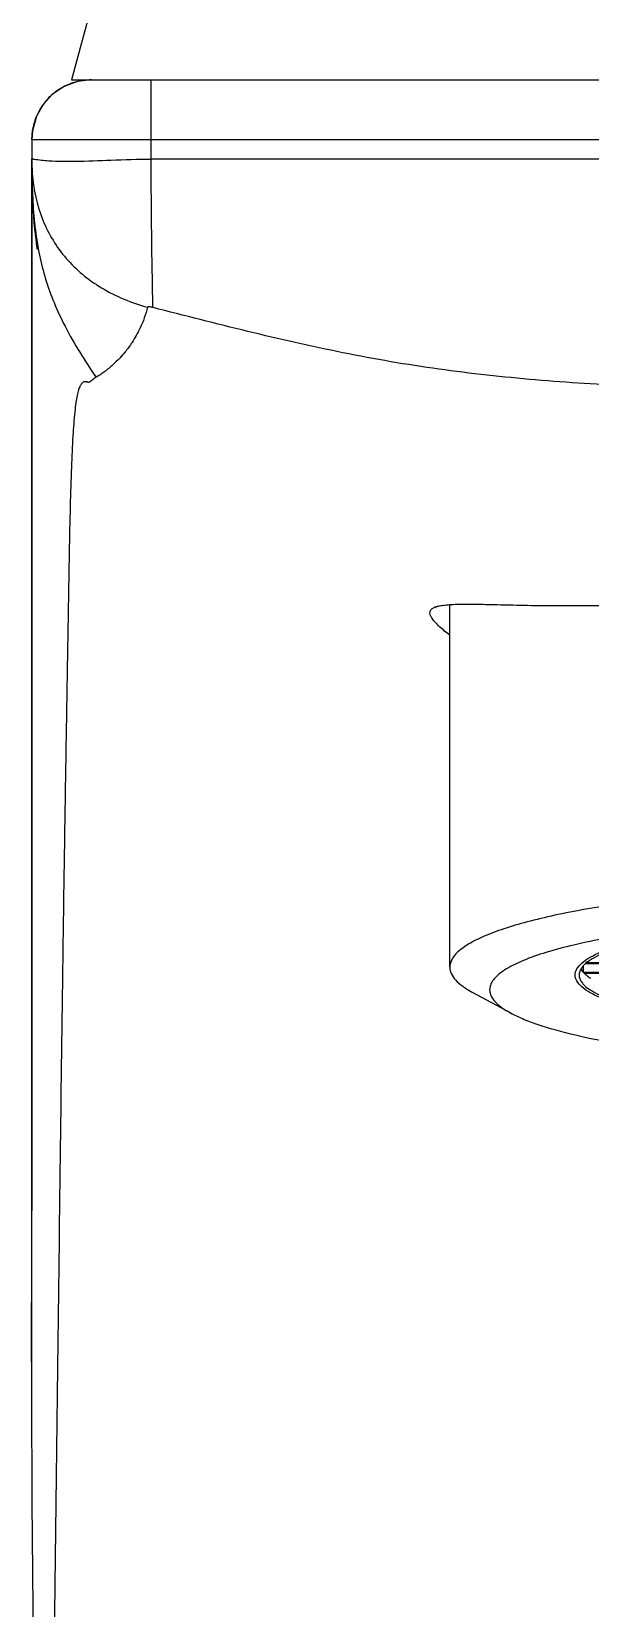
# Model space of a CAD drawing. Extents: x 39525 to 40119, y 15845 to 16265.
# Drawn here: x 39894.97 to 39909.01, y 16078.93 to 16118.57 of the extents above; entities that cross this region are included whole.
import ezdxf

# ---------------------------------------------------------------- set-up
doc = ezdxf.new("R2010")
doc.units = 0
doc.header["$LTSCALE"] = 7
doc.header["$MEASUREMENT"] = 0
doc.layers.get('0').update_dxf_attribs({"color": 2, "linetype": 'CONTINUOUS'})
for name, color, linetype in [('02___PRT_ALL_AXES', 7, 'CONTINUOUS'), ('08_ALL_FEATURES', 7, 'CONTINUOUS'), ('DWG', 7, 'CONTINUOUS')]:
    doc.layers.add(name, color=color, linetype=linetype)

msp = doc.modelspace()

# ---------------------------------------------------------------- linework, layer by layer
at = {"color": 7, "linetype": 'Continuous'}
for p, q in [((39895.77931, 16117.17945), (39895.48798, 16116.9803)), ((39895.7956, 16117.18586), (39895.50196, 16116.98903)), ((39896.12701, 16117.30847), (39895.7956, 16117.18586)), ((39896.47817, 16117.35015), (39896.12701, 16117.30847)), ((39896.47866, 16117.35015), (39896.23928, 16117.33103)), ((39896.47822, 16117.35015), (39938.4782, 16117.35015)), ((39897.97823, 16115.35991), (39897.97823, 16117.35015)), ((39895.48798, 16116.9803), (39895.25125, 16116.71862)), ((39895.50196, 16116.98903), (39895.26256, 16116.72898)), ((39895.08596, 16116.40892), (39894.99396, 16116.06843)), ((39895.25125, 16116.71862), (39895.08222, 16116.40892)), ((39895.26256, 16116.72898), (39895.09067, 16116.42018)), ((39894.97823, 16115.85015), (39894.97941, 16088.92638)), ((39894.97829, 16115.85015), (39939.97822, 16115.85015)), ((39894.97377, 16115.3683), (39894.97425, 16084.30085)), ((39894.97823, 16115.3683), (39894.97873, 16115.29774)), ((39894.97842, 16115.29743), (39894.97851, 16115.27418)), ((39894.97867, 16115.19817), (39894.97945, 16115.08868)), ((39894.97873, 16115.29774), (39894.99218, 16115.00003)), ((39936.97821, 16115.35991), (39897.97823, 16115.35991)), ((39894.97945, 16115.08868), (39894.98088, 16114.96079)), ((39894.98088, 16114.96079), (39894.98165, 16114.90771)), ((39894.98165, 16114.90771), (39894.98367, 16114.79435)), ((39894.98367, 16114.79435), (39894.98597, 16114.69165)), ((39894.98597, 16114.69165), (39894.98863, 16114.59278)), ((39894.98863, 16114.59278), (39894.99159, 16114.49928)), ((39894.99159, 16114.49928), (39894.99465, 16114.41488)), ((39894.99465, 16114.41488), (39894.99807, 16114.33124)), ((39894.99807, 16114.33124), (39895.00173, 16114.25112)), ((39895.00173, 16114.25112), (39895.00541, 16114.17834)), ((39895.00541, 16114.17834), (39895.01001, 16114.0956)), ((39895.01001, 16114.0956), (39895.01425, 16114.02589)), ((39895.01425, 16114.02589), (39895.01935, 16113.94883)), ((39895.01935, 16113.94883), (39895.0253, 16113.86645)), ((39895.0253, 16113.86645), (39895.02971, 16113.8098)), ((39895.02971, 16113.8098), (39895.03449, 16113.75189)), ((39895.03449, 16113.75189), (39895.03966, 16113.69291)), ((39895.04821, 16113.60219), (39895.05465, 16113.53866)), ((39895.05465, 16113.53866), (39895.06182, 16113.47202)), ((39895.06182, 16113.47202), (39895.06956, 16113.40439)), ((39895.06956, 16113.40439), (39895.07757, 16113.33835)), ((39895.07757, 16113.33835), (39895.08559, 16113.27573)), ((39895.08559, 16113.27573), (39895.09329, 16113.21855)), ((39895.09329, 16113.21855), (39895.10023, 16113.1692)), ((39895.10023, 16113.1692), (39895.10591, 16113.13018)), ((39895.10591, 16113.13018), (39895.11193, 16113.09009)), ((39894.97836, 16097.11346), (39894.97826, 16099.27289)), ((39894.97798, 16094.87723), (39894.97836, 16097.11346)), ((39894.97796, 16092.06975), (39894.97792, 16092.20335)), ((39894.97425, 16084.30085), (39894.98333, 16081.60207)), ((39894.98333, 16081.60207), (39895.04633, 16073.6833))]:
    msp.add_line(p, q, dxfattribs=at)
for points in [[(39895.08222, 16116.40892), (39894.99023, 16116.06843), (39894.97426, 16115.85015)], [(39895.09067, 16116.42018), (39894.99583, 16116.07986), (39894.97814, 16115.85015)], [(39895.03966, 16113.69291), (39895.04239, 16113.66307), (39895.04821, 16113.60219)]]:
    msp.add_lwpolyline(points, dxfattribs=at)
for centre, radius, start, end in [((39896.49839, 16115.81839), 1.53719, 118.396816, 123.83132), ((39896.4706, 16115.87348), 1.47551, 109.533957, 118.465045), ((39896.47307, 16115.86473), 1.48458, 104.241546, 109.510777), ((39896.47909, 16115.84379), 1.50637, 90.033883, 104.267698), ((39896.49303, 16115.8418), 1.51653, 138.346851, 146.932152), ((39896.44489, 16115.88347), 1.45287, 132.388971, 138.313008), ((39896.48316, 16115.83974), 1.51097, 123.802426, 132.342794), ((39896.46083, 16115.85508), 1.482, 152.650587, 161.435662), ((39896.50795, 16115.83118), 1.53484, 146.903868, 152.66622), ((39896.48977, 16115.84862), 1.51157, 167.406563, 179.941848), ((39896.47166, 16115.85293), 1.49295, 161.489727, 167.416649), ((39923.06383, 16115.40131), 28.0856, 180.067431, 180.211924), ((39919.48359, 16115.38374), 24.50533, 180.256161, 180.901747)]:
    msp.add_arc(centre, radius, start, end, dxfattribs=at)
for points, knots in [([(39894.97823, 16115.36832), (39894.97821, 16115.36862), (39894.9802, 16115.36772), (39894.98213, 16115.36792), (39894.98705, 16115.36668), (39894.99635, 16115.36514), (39895.01296, 16115.36203), (39895.02722, 16115.35974), (39895.03557, 16115.35842)], [0, 0, 0, 0, 0.01547437, 0.06257999, 0.14118079, 0.25108591, 0.56404811, 1, 1, 1, 1]), ([(39895.03557, 16115.35842), (39895.15766, 16115.33912), (39895.50375, 16115.3069), (39896.14898, 16115.2973), (39897.00641, 16115.33844), (39897.6411, 16115.35938), (39897.97823, 16115.35993)], [0, 0, 0, 0, 0.12588374, 0.35342695, 0.65664919, 1, 1, 1, 1]), ([(39898.02027, 16111.62938), (39898.0189, 16111.7866), (39898.01021, 16112.2249), (39897.99624, 16113.04368), (39897.98266, 16114.12998), (39897.97868, 16114.9352), (39897.97823, 16115.35991)], [0, 0, 0, 0, 0.12642053, 0.35251068, 0.65848795, 1, 1, 1, 1]), ([(39894.9813, 16114.99808), (39894.98892, 16114.5234), (39895.02117, 16113.83414), (39895.1635, 16112.94938), (39895.31849, 16112.33836), (39895.53323, 16111.73951), (39895.92622, 16110.89786), (39896.31039, 16110.28707), (39896.59332, 16109.87518)], [0, 0, 0, 0, 0.26042115, 0.37743297, 0.49105748, 0.60570859, 0.7258832, 1, 1, 1, 1]), ([(39894.99218, 16115.00003), (39895.02302, 16114.60027), (39895.14907, 16114.01056), (39895.49754, 16113.31132), (39895.83323, 16112.85108), (39896.24469, 16112.44944), (39896.90428, 16111.98422), (39897.48292, 16111.7482), (39897.88692, 16111.63446)], [0, 0, 0, 0, 0.25331907, 0.37320558, 0.49173463, 0.61147403, 0.73482874, 1, 1, 1, 1]), ([(39897.88688, 16111.63446), (39897.84135, 16111.45614), (39897.73144, 16111.15001), (39897.5246, 16110.7821), (39897.34486, 16110.53429), (39897.17979, 16110.34866), (39897.04484, 16110.2128), (39896.92855, 16110.11256), (39896.84638, 16110.04502), (39896.76677, 16109.98366), (39896.68168, 16109.92561), (39896.62184, 16109.89225), (39896.59332, 16109.87518)], [0, 0, 0, 0, 0.24674325, 0.43277388, 0.56430284, 0.65631138, 0.76560846, 0.82071554, 0.86207621, 0.90820357, 0.95544729, 1, 1, 1, 1]), ([(39898.02027, 16111.62938), (39898.00398, 16111.63359), (39897.97375, 16111.64023), (39897.9322, 16111.64454), (39897.90487, 16111.64572), (39897.8881, 16111.63912), (39897.88692, 16111.63446)], [0, 0, 0, 0, 0.36755915, 0.67938521, 0.89490113, 1, 1, 1, 1]), ([(39917.47822, 16109.49846), (39916.65422, 16109.49847), (39915.00738, 16109.50503), (39912.54021, 16109.54848), (39910.08047, 16109.63688), (39907.63177, 16109.79169), (39905.60307, 16110.01113), (39903.99331, 16110.2613), (39902.39117, 16110.56346), (39900.3987, 16111.01792), (39898.81405, 16111.42445), (39898.02027, 16111.62938)], [0, 0, 0, 0, 0.12580304, 0.25142621, 0.3767157, 0.50155456, 0.62595796, 0.68808081, 0.75023197, 0.874838, 1, 1, 1, 1]), ([(39896.59328, 16109.87525), (39896.57785, 16109.86602), (39896.54706, 16109.84625), (39896.50398, 16109.81295), (39896.47103, 16109.78319), (39896.44481, 16109.76329), (39896.42634, 16109.75238), (39896.40696, 16109.74671), (39896.38603, 16109.74848), (39896.36318, 16109.75535), (39896.336, 16109.76244), (39896.30298, 16109.76382), (39896.26471, 16109.74984), (39896.22555, 16109.71262), (39896.18669, 16109.64785), (39896.14859, 16109.54828), (39896.11446, 16109.40756), (39896.08363, 16109.22258), (39896.04308, 16108.88421), (39896.00416, 16108.34346), (39895.96901, 16107.55314), (39895.94105, 16106.57505), (39895.91707, 16105.412), (39895.89434, 16104.06863), (39895.86943, 16102.55071), (39895.84124, 16100.86505), (39895.81132, 16099.01958), (39895.78061, 16097.02298), (39895.73903, 16094.08615), (39895.68723, 16090.11197), (39895.62763, 16085.03268), (39895.56184, 16079.60886), (39895.48659, 16073.93996), (39895.43441, 16068.12824), (39895.40648, 16064.21744), (39895.3898, 16062.25578)], [0, 0, 0, 0, 0.00112557, 0.00228866, 0.00340465, 0.00390397, 0.00434765, 0.00474215, 0.00514533, 0.00564184, 0.00623629, 0.00690148, 0.00767803, 0.00871443, 0.01021617, 0.0123762, 0.01536458, 0.01926787, 0.02411312, 0.03669722, 0.05320042, 0.07364596, 0.09796078, 0.12603836, 0.15777006, 0.19301567, 0.2315975, 0.27333573, 0.31804373, 0.41549966, 0.5221922, 0.63609602, 0.75512677, 0.87716986, 1, 1, 1, 1]), ([(39894.97792, 16092.20335), (39894.97785, 16092.41941), (39894.97768, 16093.27047), (39894.97781, 16094.12152), (39894.97795, 16094.75651)], [0, 0, 0, 0, 0.25387863, 1, 1, 1, 1]), ([(39894.97924, 16089.17072), (39894.97926, 16089.41578), (39894.97908, 16090.38213), (39894.97823, 16091.34847), (39894.97796, 16092.06975)], [0, 0, 0, 0, 0.25359852, 1, 1, 1, 1]), ([(39894.97385, 16085.12759), (39894.97407, 16085.767), (39894.97777, 16087.03327), (39894.97903, 16088.29954), (39894.97919, 16088.9264)], [0, 0, 0, 0, 0.50495383, 1, 1, 1, 1])]:
    msp.add_open_spline(points, degree=3, knots=knots, dxfattribs=at)
at = {"ltscale": 0.6}
for points, weights in [([(39908.91395, 16094.84203), (39908.81757, 16094.92185), (39908.77095, 16095.00301)], [0.929207937836, 0.944297356691, 0.962396383954]), ([(39908.77359, 16095.00754), (39908.7994, 16094.9603), (39908.83518, 16094.92008)], [1, 0.993572445992, 1]), ([(39908.86591, 16094.88735), (39908.92092, 16094.8334), (39908.98395, 16094.78908)], [1, 0.996681798164, 1]), ([(39908.9959, 16094.78055), (39908.9898, 16094.78473), (39908.98383, 16094.78892)], [0.918217749773, 0.918935756417, 0.919661735513]), ([(39908.99595, 16094.78062), (39909.00275, 16094.77589), (39909.00972, 16094.77116)], [0.998708988777, 0.998708988763, 0.998719293155])]:
    msp.add_rational_spline(points, weights, degree=2, dxfattribs=at)
for points in [[(39908.83518, 16094.92008), (39908.83518, 16095.00482), (39908.83518, 16095.08956)], [(39909.30179, 16095.13165), (39909.0894, 16095.13165), (39908.87701, 16095.13165)], [(39908.91443, 16095.16438), (39909.10811, 16095.16438), (39909.30179, 16095.16438)], [(39908.83518, 16094.92008), (39909.06848, 16094.92008), (39909.30179, 16094.92008)], [(39909.30179, 16094.88735), (39909.08385, 16094.88735), (39908.86591, 16094.88735)]]:
    msp.add_open_spline(points, degree=2, dxfattribs=at)
at = {"layer": '02___PRT_ALL_AXES', "color": 7, "linetype": 'Continuous'}
msp.add_arc((39905.78649, 16104.68353), 0.8857, 221.715974, 222.369507, dxfattribs=at)
for points, knots in [([(39904.97823, 16103.95758), (39904.97823, 16103.97776), (39904.98909, 16104.02104), (39905.04156, 16104.0713), (39905.12057, 16104.1075), (39905.22689, 16104.13467), (39905.36139, 16104.15384), (39905.5242, 16104.16613), (39905.71508, 16104.17238), (39906.0246, 16104.17414), (39906.47832, 16104.16553), (39907.10029, 16104.15019), (39907.82217, 16104.1371), (39908.63822, 16104.13336), (39909.54141, 16104.14357), (39910.89474, 16104.17928), (39912.7311, 16104.26179), (39915.05623, 16104.36584), (39916.66046, 16104.39577), (39917.47822, 16104.39577)], [0, 0, 0, 0, 0.00480964, 0.01004609, 0.01673385, 0.02536054, 0.03612106, 0.04908337, 0.06426037, 0.0816365, 0.12285713, 0.17242151, 0.22993628, 0.29495217, 0.36693098, 0.44522732, 0.61763249, 0.80507688, 1, 1, 1, 1]), ([(39905.47822, 16103.39394), (39905.39026, 16103.46096), (39905.26524, 16103.56225), (39905.12103, 16103.70267), (39905.04249, 16103.79639), (39904.99284, 16103.87867), (39904.97824, 16103.93364), (39904.97823, 16103.95758)], [0.9433022651, 0.9433022651, 0.9433022651, 0.9433022651, 0.9677386969, 0.9788417077, 0.9877784158, 0.9947055312, 1, 1, 1, 1])]:
    msp.add_open_spline(points, degree=3, knots=knots, dxfattribs=at)
at = {"layer": '08_ALL_FEATURES', "color": 7, "linetype": 'Continuous'}
for q in [(39896.47727, 16117.35015), (39896.47744, 16117.35005)]:
    msp.add_line((39896.47931, 16117.35015), q, dxfattribs=at)
for points, knots in [([(39896.22682, 16117.32989), (39896.22406, 16117.32946), (39896.21667, 16117.32813), (39896.20906, 16117.32725), (39896.20466, 16117.32548)], [0, 0, 0, 0, 0.37121176, 1, 1, 1, 1]), ([(39896.28634, 16117.33791), (39896.28023, 16117.33716), (39896.26037, 16117.33467), (39896.24052, 16117.33203), (39896.22682, 16117.32989)], [0, 0, 0, 0, 0.30755731, 1, 1, 1, 1])]:
    msp.add_open_spline(points, degree=3, knots=knots, dxfattribs=at)
at = {"layer": 'DWG'}
for p, q in [((39897.10346, 16121.54965), (39895.97821, 16117.35015)), ((39895.97821, 16117.35015), (39938.97821, 16117.35015)), ((39905.47822, 16095.04823), (39905.47822, 16104.16214)), ((39907.00378, 16093.89628), (39906.05156, 16094.41182))]:
    msp.add_line(p, q, dxfattribs=at)
for points, knots in [([(39917.47822, 16097.132), (39916.69774, 16097.132), (39915.16571, 16097.1063), (39912.94184, 16096.99141), (39911.18458, 16096.83223), (39909.88814, 16096.66652), (39909.01781, 16096.53065), (39908.22872, 16096.38095), (39907.52828, 16096.21895), (39906.92305, 16096.04638), (39906.41808, 16095.86502), (39906.01771, 16095.67673), (39905.75623, 16095.50495), (39905.60925, 16095.36099), (39905.53462, 16095.25862), (39905.48876, 16095.15434), (39905.47822, 16095.08265), (39905.47822, 16095.04823)], [0, 0, 0, 0, 0.18763352, 0.36827769, 0.53524539, 0.61167013, 0.68245443, 0.74698205, 0.80471838, 0.85522918, 0.89821097, 0.93354951, 0.96145069, 0.97286664, 0.98284425, 0.99172489, 1, 1, 1, 1]), ([(39917.47822, 16096.38978), (39916.62378, 16096.38978), (39915.35616, 16096.36454), (39913.69493, 16096.2779), (39912.51534, 16096.1892), (39911.40415, 16096.07737), (39910.37662, 16095.94404), (39909.44681, 16095.79118), (39908.62738, 16095.62108), (39907.92899, 16095.43641), (39907.36091, 16095.2399), (39906.97635, 16095.05821), (39906.7454, 16094.90306), (39906.62094, 16094.79311), (39906.53287, 16094.68081), (39906.48246, 16094.56506), (39906.47308, 16094.44646), (39906.5058, 16094.32911), (39906.57753, 16094.21542), (39906.68599, 16094.10454), (39906.83064, 16093.99571), (39906.94238, 16093.92953), (39907.0037, 16093.89632)], [0, 0, 0, 0, 0.20911507, 0.31017676, 0.40709598, 0.49859164, 0.5834681, 0.66063854, 0.7291511, 0.7882232, 0.83729658, 0.87614929, 0.89185308, 0.9052496, 0.91663421, 0.9265217, 0.93570553, 0.94516834, 0.9558126, 0.96827317, 0.98293224, 1, 1, 1, 1]), ([(39908.62371, 16094.85217), (39908.62297, 16094.7988), (39908.66238, 16094.68284), (39908.80469, 16094.5314), (39909.02297, 16094.38762), (39909.32013, 16094.24809), (39909.69415, 16094.11432), (39910.33414, 16093.93278), (39911.29917, 16093.73783), (39912.62664, 16093.55462), (39914.13746, 16093.41782), (39915.77533, 16093.33362), (39917.48063, 16093.3048), (39919.18802, 16093.33381), (39920.83205, 16093.4186), (39922.34733, 16093.55665), (39923.6745, 16093.74048), (39924.63614, 16093.93636), (39925.27121, 16094.11691), (39925.64217, 16094.25073), (39925.93666, 16094.38937), (39926.15344, 16094.53295), (39926.29435, 16094.68345), (39926.35057, 16094.85175), (39926.29421, 16095.02294), (39926.15152, 16095.17186), (39925.93357, 16095.31745), (39925.6363, 16095.45574), (39925.26242, 16095.5903), (39924.62232, 16095.77135), (39923.65729, 16095.96663), (39922.32978, 16096.14962), (39920.81899, 16096.28658), (39919.18111, 16096.37067), (39917.47582, 16096.39955), (39915.76842, 16096.37051), (39914.12439, 16096.28574), (39912.6091, 16096.14768), (39911.28195, 16095.96385), (39910.32034, 16095.76796), (39909.68529, 16095.58741), (39909.31427, 16095.45361), (39909.01966, 16095.31491), (39908.803, 16095.17148), (39908.66205, 16095.02069), (39908.62295, 16094.90527), (39908.62371, 16094.85217)], [0, 0, 0, 0, 0.15871653, 0.35658877, 0.61464749, 0.94123546, 1.33888563, 1.80603483, 2.93562685, 4.29016577, 5.82506217, 7.48546596, 9.20956231, 10.9408816, 12.6076934, 14.14737135, 15.5045493, 16.62579711, 17.08941372, 17.48402203, 17.80812108, 18.06434891, 18.26109442, 18.41915347, 18.57793765, 18.77584449, 19.03383747, 19.36033569, 19.75796126, 20.22514541, 21.35484564, 22.70937172, 24.2442128, 25.90463232, 27.62875964, 29.3600569, 31.02684992, 32.56656582, 33.92375331, 35.04492438, 35.50852304, 35.90316484, 36.2273505, 36.48363368, 36.6803344, 36.83832242, 36.83832242, 36.83832242, 36.83832242]), ([(39905.47822, 16095.04823), (39905.47822, 16094.99306), (39905.50777, 16094.87261), (39905.62659, 16094.70861), (39905.81262, 16094.551), (39905.9653, 16094.45853), (39906.05156, 16094.41182)], [0, 0, 0, 0, 0.18537654, 0.40215969, 0.67039603, 1, 1, 1, 1]), ([(39907.0037, 16093.89632), (39907.10007, 16093.84414), (39907.31613, 16093.74338), (39907.67684, 16093.6083), (39908.09786, 16093.47824), (39908.76933, 16093.3043), (39909.74042, 16093.11131), (39911.04553, 16092.92064), (39912.50937, 16092.76679), (39914.66965, 16092.61317), (39916.3414, 16092.56952), (39917.47822, 16092.56952)], [0, 0, 0, 0, 0.03096011, 0.06722531, 0.10874738, 0.15538718, 0.26312792, 0.38823978, 0.52789868, 0.67884256, 1, 1, 1, 1])]:
    msp.add_open_spline(points, degree=3, knots=knots, dxfattribs=at)
msp.add_rational_spline([(39908.72773, 16094.85217), (39908.72773, 16096.37167), (39917.47822, 16096.37167), (39926.22872, 16096.37167), (39926.22872, 16094.85217), (39926.22872, 16093.33266), (39917.47822, 16093.33266), (39908.72773, 16093.33266), (39908.72773, 16094.85217)], [1, 0.707106781187, 1, 0.707106781187, 1, 0.707106781187, 1, 0.707106781187, 1], degree=2, knots=[-74.83608666, -74.83608666, -74.83608666, -56.12706499, -56.12706499, -37.41804333, -37.41804333, -18.70902166, -18.70902166, 0, 0, 0], dxfattribs=at)

doc.saveas('drawing.dxf')
